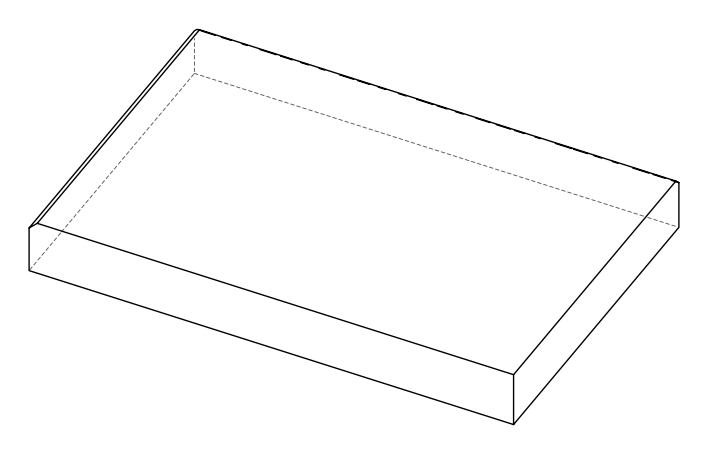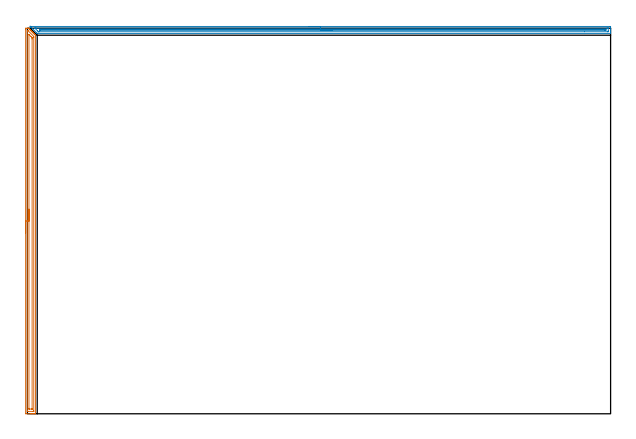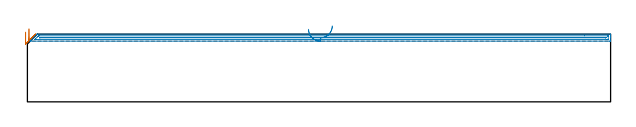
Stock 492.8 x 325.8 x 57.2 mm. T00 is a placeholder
(PLAN: 2 operations, 0 tool changes, 19.9 min)
(1 AREA_MILL | FG_CHAMFER_SURFACE | UGT0205_001 | 8 min | 11226 mm3)
(2 AREA_MILL_1 | FG_CHAMFER_SURFACE_1 | UGT0205_001 | 11.85 min | 8465 mm3)
(TOOL UGT0205_001 | Chamfer Mill 20 x 3 x 45 deg. | D20 FL50 Z2)
(OP 1 AREA_MILL)
G17 G21 G94 G90
T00 M6
G54
G17 G0 G90 X-1.5 Y152.9 S1061 M3
G43 Z67.2 H0
Z58.9
G94 G1 Y152.938 Z58.028 F250.
Y153.052 Z57.164
Y153.241 Z56.312
Y153.503 Z55.48
Y153.837 Z54.674
Y154.24 Z53.9
Y154.709 Z53.164
Y155.24 Z52.472
Y155.829 Z51.829
Y156.472 Z51.24
Y157.164 Z50.709
Y157.9 Z50.24
Y158.674 Z49.837
Y159.48 Z49.503
Y160.312 Z49.241
Y161.164 Z49.052
Y162.028 Z48.938
Y162.9 Z48.9
Y325.172
X-1.498 Y325.326 Z48.902
X-1.491 Y325.798 Z48.905
X-1.274 Y325.8 Z49.122
X-0.023 Z50.371
X0.773 Z51.171
X0.821 Z51.219
X0.868 Y325.797 Z51.266
X0.895 Y325.794 Z51.293
X0.932 Y325.768 Z51.331
X1.1 Y325.6 Z51.499
X1.165 Y325.537 Z51.561
X1.23 Y325.47 Z51.629
X1.396 Y325.304 Z51.795
X1.462 Y325.24 Z51.858
X1.528 Y325.172 Z51.927
X1.692 Y325.008 Z52.091
X1.759 Y324.943 Z52.155
X1.826 Y324.874 Z52.225
X1.988 Y324.712 Z52.387
X2.056 Y324.646 Z52.452
X2.124 Y324.576 Z52.523
X2.284 Y324.416 Z52.683
X2.353 Y324.349 Z52.749
X2.422 Y324.278 Z52.821
X2.58 Y324.12 Z52.979
X2.65 Y324.052 Z53.046
X2.72 Y323.98 Z53.12
X2.876 Y323.824 Z53.275
X2.947 Y323.755 Z53.343
X3.018 Y323.682 Z53.418
X3.172 Y323.528 Z53.571
X3.244 Y323.458 Z53.64
X3.316 Y323.384 Z53.716
X3.468 Y323.232 Z53.867
X3.541 Y323.161 Z53.937
X3.615 Y323.086 Z54.014
X3.764 Y322.936 Z54.163
X3.838 Y322.864 Z54.234
X3.913 Y322.788 Z54.312
X4.06 Y322.64 Z54.459
X4.135 Y322.567 Z54.531
X4.211 Y322.49 Z54.61
X4.356 Y322.344 Z54.755
X4.432 Y322.27 Z54.828
X4.509 Y322.192 Z54.908
X4.652 Y322.048 Z55.051
X4.729 Y321.973 Z55.125
X4.807 Y321.894 Z55.206
X4.948 Y321.752 Z55.347
X5.026 Y321.676 Z55.422
X5.105 Y321.596 Z55.504
X5.244 Y321.456 Z55.643
X5.323 Y321.379 Z55.719
X5.403 Y321.298 Z55.802
X5.54 Y321.16 Z55.939
X5.62 Y321.082 Z56.016
X5.701 Y321. Z56.1
X5.836 Y320.864 Z56.235
X5.917 Y320.785 Z56.313
X5.999 Y320.702 Z56.398
X6.664 Y320.036 Z57.063
X6.804 Y319.9 Z57.196
X6.8 Y319.81 Z57.2
Y0.181
X6.797 Y0.01 Z57.188
X6.745 Y0.007 Z57.137
X6.326 Y0. Z56.725
X6.044 Z56.444
X5.323 Z55.718
X4.071 Z54.468
X3.541 Z53.936
X2.821 Z53.216
X-1.18 Z49.218
X-1.492 Y0.01 Z48.906
X-1.499 Y0.321 Z48.899
X-1.5 Y162.9 Z48.9
X-0.086 Z50.314
X-0.085 Y323.446 Z50.315
X-0.084 Y323.509 Z50.316
X-0.079 Y323.634 Z50.321
X-0.068 Y323.79 Z50.332
X-0.023 Y323.792 Z50.377
X0.391 Z50.791
X0.445 Y323.79 Z50.845
X0.474 Y323.767 Z50.874
X0.531 Y323.716 Z50.931
X0.643 Y323.606 Z51.043
X5.336 Y318.914 Z55.736
X5.379 Y318.858 Z55.779
X5.385 Y318.02 Z55.785
X5.386 Y317.957 Z55.786
X5.385 Y2.354 Z55.785
X5.384 Y2.291 Z55.784
X5.379 Y2.166 Z55.779
X5.369 Y2.01 Z55.769
X5.323 Y2.008 Z55.723
X4.846 Y2.001 Z55.246
X0.391 Z50.791
X-0.023 Y2.007 Z50.377
X-0.075 Y2.01 Z50.325
X-0.082 Y2.228 Z50.318
X-0.085 Y2.353 Z50.315
X-0.086 Y162.9 Z50.314
X1.329 Z51.729
Y320.239
X1.331 Y320.383 Z51.731
X1.332 Y320.435 Z51.732
X1.334 Y320.45 Z51.734
X1.368 Y320.42 Z51.768
X1.524 Y320.271 Z51.924
X1.759 Y320.041 Z52.159
X2.887 Y318.914 Z53.287
X3.541 Y318.255 Z53.941
X3.77 Y318.02 Z54.17
X3.965 Y317.799 Z54.365
X3.968 Y317.592 Z54.368
X3.97 Y317.125 Z54.37
X3.971 Y316.694 Z54.371
Y4.096
X3.97 Y4.042 Z54.37
X3.968 Y4.017 Z54.368
X3.966 Y4.011 Z54.366
X3.947 Y4.009 Z54.347
X3.743 Y4.001 Z54.143
X1.759 Z52.159
X1.556 Y4.005 Z51.956
X1.42 Y4.01 Z51.82
X1.335 Y4.017 Z51.735
X1.333 Y4.061 Z51.733
X1.331 Y4.204 Z51.731
X1.329 Y4.636 Z51.729
Y162.9
Y163.772 Z51.767
Y164.637 Z51.88
Y165.488 Z52.069
Y166.32 Z52.332
Y167.126 Z52.665
Y167.9 Z53.068
Y168.636 Z53.537
Y169.328 Z54.068
Y169.971 Z54.657
Y170.56 Z55.301
Y171.092 Z55.993
Y171.56 Z56.729
Y171.963 Z57.502
Y172.297 Z58.308
Y172.559 Z59.14
Y172.748 Z59.992
Y172.862 Z60.857
Y172.9 Z61.729
G0 Z67.2
M5
M2
(OP 2 AREA_MILL_1)
G17 G21 G94 G90
T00 M6
G54
G17 G0 G90 X237.6 Y327.3 S1061 M3
G43 Z67.2 H0
Z61.3
G94 G1 X237.638 Z60.428 F250.
X237.752 Z59.563
X237.941 Z58.712
X238.203 Z57.88
X238.537 Z57.074
X238.94 Z56.3
X239.408 Z55.564
X239.94 Z54.872
X240.529 Z54.229
X241.172 Z53.639
X241.864 Z53.108
X242.6 Z52.64
X243.374 Z52.237
X244.18 Z51.903
X245.012 Z51.641
X245.864 Z51.452
X246.728 Z51.338
X247.6 Z51.3
X492.17 Y327.299 Z51.301
X492.506 Y327.297
X492.79 Y327.293 Z51.304
X492.8 Y326.969 Z51.628
Y324.35 Z54.244
Y322.962 Z55.634
Y322.604 Z55.99
Y321.671 Z56.928
X492.797 Y321.533 Z57.059
X492.79 Y321.403 Z57.188
X492.617 Y321.4 Z57.2
X8.395
X8.305 Y321.404 Z57.189
X8.257 Y321.445 Z57.151
X8.025 Y321.674 Z56.926
X3.166 Y326.532 Z52.064
X3.03 Y326.669 Z51.929
X2.87 Y326.828 Z51.769
X2.729 Y326.969 Z51.627
X2.583 Y327.116 Z51.482
X2.432 Y327.264 Z51.325
X2.416 Y327.292 Z51.298
Y327.295 Z51.295
X2.507 Y327.299 Z51.298
X2.544 Y327.3 Z51.3
X247.6
Y325.886 Z52.714
X489.702
X490.381 Y325.884 Z52.716
X490.6 Y325.883 Z52.717
X490.739 Y325.879 Z52.721
X490.791 Y325.87 Z52.73
X490.793 Y325.841 Z52.759
X490.798 Y325.689 Z52.911
X490.8 Y323.477 Z55.123
X490.799 Y323.07 Z55.53
X490.795 Y322.932 Z55.668
X490.79 Y322.829 Z55.771
X490.72 Y322.821 Z55.779
X490.381 Y322.817 Z55.783
X490.165 Y322.815 Z55.785
X470.697 Y322.814 Z55.786
X9.969
X9.629 Y322.815 Z55.785
X9.46 Y322.817 Z55.783
X9.376 Y322.821 Z55.779
X9.337 Y322.824 Z55.776
X9.29 Y322.866 Z55.734
X8.673 Y323.477 Z55.123
X8.396 Y323.754 Z54.846
X6.607 Y325.544 Z53.056
X6.314 Y325.845 Z52.755
X6.287 Y325.874 Z52.726
X6.308 Y325.879 Z52.721
X6.406 Y325.882 Z52.718
X6.607 Y325.885 Z52.715
X6.822 Y325.886 Z52.714
X7.501
X247.6
Y324.472 Z54.128
X488.469 Y324.471 Z54.129
X488.593 Y324.47 Z54.13
X488.717 Y324.467 Z54.133
X488.79 Y324.464 Z54.136
X488.793 Y324.417 Z54.183
X488.794 Y324.35 Z54.25
X488.79 Y324.25 Z54.35
X488.784 Y324.235 Z54.365
X488.758 Y324.232 Z54.368
X488.716 Y324.23 Z54.37
X488.593 Y324.229 Z54.371
X487.823 Y324.228 Z54.372
X10.954 Y324.229 Z54.371
X10.705 Y324.23 Z54.37
X10.539 Y324.232 Z54.368
X10.407 Y324.236 Z54.364
X10.368 Y324.242 Z54.358
X10.356 Y324.252 Z54.348
X10.253 Y324.35 Z54.25
X10.184 Y324.424 Z54.176
X10.166 Y324.465 Z54.135
X10.184 Y324.466 Z54.134
X10.954 Y324.471 Z54.129
X247.6 Y324.472 Z54.128
X248.472 Z54.166
X249.336 Z54.28
X250.188 Z54.469
X251.02 Z54.731
X251.826 Z55.065
X252.6 Z55.468
X253.336 Z55.937
X254.028 Z56.468
X254.671 Z57.057
X255.26 Z57.701
X255.792 Z58.393
X256.26 Z59.128
X256.663 Z59.902
X256.997 Z60.708
X257.259 Z61.54
X257.448 Z62.392
X257.562 Z63.257
X257.6 Z64.128
G0 Z67.2
M5
M2
